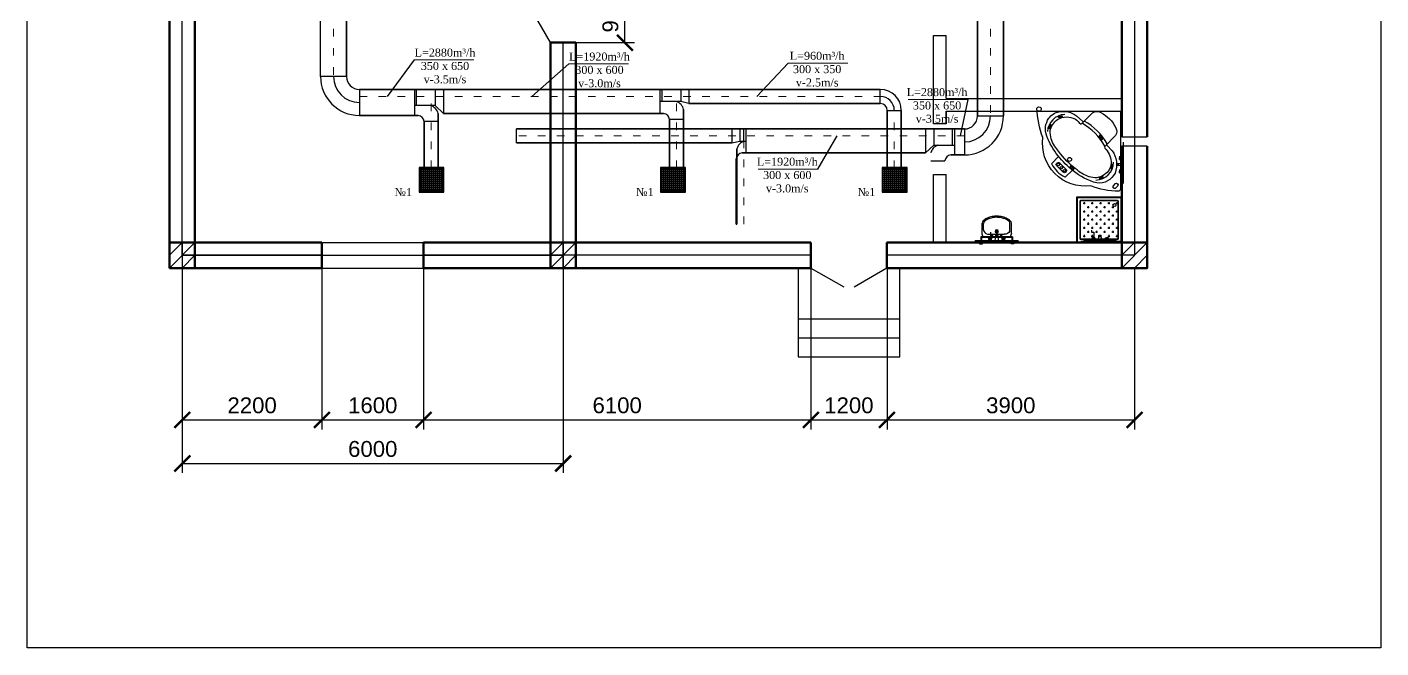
# Model space of a CAD drawing. Header units: inches. Extents: x 23 to 100097, y 11 to 104145.
# Drawn here: x 3848 to 25173, y 80401 to 90179 of the extents above; entities that cross this region are included whole.
import ezdxf

# ---------------------------------------------------------------- set-up
doc = ezdxf.new("R2010")
doc.units = ezdxf.units.IN
doc.header["$MEASUREMENT"] = 0
doc.linetypes.add('ACAD_ISO03W100', pattern=[30, 12, -18])
for name, color, linetype, lineweight in [('Divar', 7, 'Continuous', 25), ('nad', 1, 'Continuous', 9), ('PENCERE', 7, 'Continuous', 9), ('T-DİFÜZÖR', 7, 'Continuous', 0)]:
    doc.layers.add(name, color=color, linetype=linetype, lineweight=lineweight)
doc.layers.add('TEKST', color=7, linetype='Continuous')
doc.layers.add('VRV MUSA', color=5, linetype='Continuous')
doc.styles.get("Standard").update_dxf_attribs({"font": 'arial.ttf'})
doc.styles.add('Times Latin', font='')
doc.styles.get('Times Latin').set_extended_font_data('Times Latin')
doc.dimstyles.new('ISO-25', dxfattribs={"dimtxt": 250, "dimasz": 250, "dimexe": 150, "dimexo": 0.625, "dimgap": 100, "dimtad": 1, "dimdec": 0, "dimtxsty": 'Standard', "dimblk": 'ARCHTICK', "dimcen": 2.5, "dimadec": 0, "dimazin": 0, "dimtfac": 1, "dimtdec": 0, "dimtmove": 0, "dimatfit": 3, "dimfxl": 1, "dimarcsym": 0})

# ---------------------------------------------------------------- blocks, each defined once
blk = doc.blocks.new('_ArchTick')
at = {"layer": 'nad', "color": 0, "const_width": 0.15}
blk.add_lwpolyline([(-0.5, -0.5), (0.5, 0.5)], dxfattribs=at)
blk = doc.blocks.new('*D193')
at = {"color": 0, "lineweight": -2, "transparency": 16777216}
for p, q in [((12493, 90834), (13415, 90834)), ((13265, 89934), (13265, 90834)), ((12493, 89934), (13415, 89934))]:
    blk.add_line(p, q, dxfattribs=at)
at = {"layer": 'Defpoints', "color": 0, "transparency": 16777216}
for p in [(12493, 90834), (13265, 90834), (12493, 89934)]:
    blk.add_point(p, dxfattribs=at)
at = {"color": 0, "lineweight": -2, "transparency": 16777216, "xscale": 250, "yscale": 250, "zscale": 250}
for p, rotation in [((13265, 90834), 90), ((13265, 89934), 270)]:
    blk.add_blockref('_ArchTick', p, dxfattribs=dict(at, rotation=rotation))
at = {"color": 0, "transparency": 16777216, "insert": (13037, 90384), "char_height": 250, "attachment_point": 5, "rotation": 90}
blk.add_mtext('900', dxfattribs=at)
blk = doc.blocks.new('*D194')
at = {"color": 0, "lineweight": -2, "transparency": 16777216}
for p, q in [((6293, 86384), (6293, 83842)), ((8493, 86384), (8493, 83842)), ((6293, 83992), (8493, 83992))]:
    blk.add_line(p, q, dxfattribs=at)
at = {"layer": 'Defpoints', "color": 0, "transparency": 16777216}
for p in [(6293, 86384), (8493, 86384), (8493, 83992)]:
    blk.add_point(p, dxfattribs=at)
at = {"color": 0, "lineweight": -2, "transparency": 16777216, "xscale": 250, "yscale": 250, "zscale": 250, "rotation": 180}
blk.add_blockref('_ArchTick', (6293, 83992), dxfattribs=at)
at = {"color": 0, "lineweight": -2, "transparency": 16777216, "xscale": 250, "yscale": 250, "zscale": 250}
blk.add_blockref('_ArchTick', (8493, 83992), dxfattribs=at)
at = {"color": 0, "transparency": 16777216, "insert": (7393, 84220), "char_height": 250, "attachment_point": 5}
blk.add_mtext('2200', dxfattribs=at)
blk = doc.blocks.new('*D195')
at = {"color": 0, "lineweight": -2, "transparency": 16777216}
for p, q in [((8493, 86384), (8493, 83842)), ((10093, 86384), (10093, 83842)), ((8493, 83992), (10093, 83992))]:
    blk.add_line(p, q, dxfattribs=at)
at = {"layer": 'Defpoints', "color": 0, "transparency": 16777216}
for p in [(8493, 86384), (10093, 86384), (10093, 83992)]:
    blk.add_point(p, dxfattribs=at)
at = {"color": 0, "lineweight": -2, "transparency": 16777216, "xscale": 250, "yscale": 250, "zscale": 250, "rotation": 180}
blk.add_blockref('_ArchTick', (8493, 83992), dxfattribs=at)
at = {"color": 0, "lineweight": -2, "transparency": 16777216, "xscale": 250, "yscale": 250, "zscale": 250}
blk.add_blockref('_ArchTick', (10093, 83992), dxfattribs=at)
at = {"color": 0, "transparency": 16777216, "insert": (9293, 84220), "char_height": 250, "attachment_point": 5}
blk.add_mtext('1600', dxfattribs=at)
blk = doc.blocks.new('*D196')
at = {"color": 0, "lineweight": -2, "transparency": 16777216}
for p, q in [((10093, 86384), (10093, 83842)), ((16193, 86384), (16193, 83842)), ((10093, 83992), (16193, 83992))]:
    blk.add_line(p, q, dxfattribs=at)
at = {"layer": 'Defpoints', "color": 0, "transparency": 16777216}
for p in [(10093, 86384), (16193, 86384), (16193, 83992)]:
    blk.add_point(p, dxfattribs=at)
at = {"color": 0, "lineweight": -2, "transparency": 16777216, "xscale": 250, "yscale": 250, "zscale": 250, "rotation": 180}
blk.add_blockref('_ArchTick', (10093, 83992), dxfattribs=at)
at = {"color": 0, "lineweight": -2, "transparency": 16777216, "xscale": 250, "yscale": 250, "zscale": 250}
blk.add_blockref('_ArchTick', (16193, 83992), dxfattribs=at)
at = {"color": 0, "transparency": 16777216, "insert": (13143, 84220), "char_height": 250, "attachment_point": 5}
blk.add_mtext('6100', dxfattribs=at)
blk = doc.blocks.new('*D197')
at = {"color": 0, "lineweight": -2, "transparency": 16777216}
for p, q in [((16193, 86384), (16193, 83842)), ((17393, 86384), (17393, 83842)), ((16193, 83992), (17393, 83992))]:
    blk.add_line(p, q, dxfattribs=at)
at = {"layer": 'Defpoints', "color": 0, "transparency": 16777216}
for p in [(16193, 86384), (17393, 86384), (17393, 83992)]:
    blk.add_point(p, dxfattribs=at)
at = {"color": 0, "lineweight": -2, "transparency": 16777216, "xscale": 250, "yscale": 250, "zscale": 250, "rotation": 180}
blk.add_blockref('_ArchTick', (16193, 83992), dxfattribs=at)
at = {"color": 0, "lineweight": -2, "transparency": 16777216, "xscale": 250, "yscale": 250, "zscale": 250}
blk.add_blockref('_ArchTick', (17393, 83992), dxfattribs=at)
at = {"color": 0, "transparency": 16777216, "insert": (16793, 84220), "char_height": 250, "attachment_point": 5}
blk.add_mtext('1200', dxfattribs=at)
blk = doc.blocks.new('*D198')
at = {"color": 0, "lineweight": -2, "transparency": 16777216}
for p, q in [((17393, 86384), (17393, 83842)), ((21293, 86384), (21293, 83842)), ((17393, 83992), (21293, 83992))]:
    blk.add_line(p, q, dxfattribs=at)
at = {"layer": 'Defpoints', "color": 0, "transparency": 16777216}
for p in [(17393, 86384), (21293, 86384), (21293, 83992)]:
    blk.add_point(p, dxfattribs=at)
at = {"color": 0, "lineweight": -2, "transparency": 16777216, "xscale": 250, "yscale": 250, "zscale": 250, "rotation": 180}
blk.add_blockref('_ArchTick', (17393, 83992), dxfattribs=at)
at = {"color": 0, "lineweight": -2, "transparency": 16777216, "xscale": 250, "yscale": 250, "zscale": 250}
blk.add_blockref('_ArchTick', (21293, 83992), dxfattribs=at)
at = {"color": 0, "transparency": 16777216, "insert": (19343, 84220), "char_height": 250, "attachment_point": 5}
blk.add_mtext('3900', dxfattribs=at)
blk = doc.blocks.new('*D199')
at = {"color": 0, "lineweight": -2, "transparency": 16777216}
for p, q in [((6293, 83991), (6293, 83156)), ((12293, 83991), (12293, 83156)), ((6293, 83306), (12293, 83306))]:
    blk.add_line(p, q, dxfattribs=at)
at = {"layer": 'Defpoints', "color": 0, "transparency": 16777216}
for p in [(6293, 83992), (12293, 83992), (12293, 83306)]:
    blk.add_point(p, dxfattribs=at)
at = {"color": 0, "lineweight": -2, "transparency": 16777216, "xscale": 250, "yscale": 250, "zscale": 250, "rotation": 180}
blk.add_blockref('_ArchTick', (6293, 83306), dxfattribs=at)
at = {"color": 0, "lineweight": -2, "transparency": 16777216, "xscale": 250, "yscale": 250, "zscale": 250}
blk.add_blockref('_ArchTick', (12293, 83306), dxfattribs=at)
at = {"color": 0, "transparency": 16777216, "insert": (9293, 83533), "char_height": 250, "attachment_point": 5}
blk.add_mtext('6000', dxfattribs=at)
blk = doc.blocks.new('A$C30807CB4')
at = {"layer": 'T-DİFÜZÖR', "lineweight": 25}
for p, q in [((-31, 0), (-31, 62)), ((-31, 62), (31, 62)), ((-28.8, 59.8), (-28.8, 2.2)), ((28.8, 59.8), (-28.8, 59.8)), ((28.8, 2.2), (28.8, 59.8)), ((31, 62), (31, 0)), ((31, 0), (-31, 0)), ((28.8, 2.2), (-28.8, 2.2))]:
    blk.add_line(p, q, dxfattribs=at)
at = {"layer": 'T-DİFÜZÖR', "color": 3, "lineweight": 25}
for p, q in [((28.8, 59.8), (-28.8, 59.8)), ((-28.8, 56), (28.8, 56)), ((28.8, 56), (-28.8, 56)), ((-28.8, 51), (28.8, 51)), ((28.8, 51), (-28.8, 51)), ((-28.8, 46), (28.8, 46)), ((28.8, 46), (-28.8, 46)), ((-28.8, 41), (28.8, 41)), ((28.8, 41), (-28.8, 41)), ((-28.8, 36), (28.8, 36)), ((28.8, 36), (-28.8, 36)), ((-25, 2.2), (-25, 59.8)), ((-20, 2.2), (-20, 59.8)), ((-15, 2.2), (-15, 59.8)), ((-10, 2.2), (-10, 59.8)), ((-5, 2.2), (-5, 59.8)), ((0, 2.2), (0, 59.8)), ((5, 2.2), (5, 59.8)), ((10, 2.2), (10, 59.8)), ((15, 2.2), (15, 59.8)), ((20, 2.2), (20, 59.8)), ((25, 2.2), (25, 59.8)), ((-28.8, 31), (28.8, 31)), ((28.8, 31), (-28.8, 31)), ((-28.8, 26), (28.8, 26)), ((28.8, 26), (-28.8, 26)), ((-28.8, 21), (28.8, 21)), ((28.8, 21), (-28.8, 21)), ((-28.8, 16), (28.8, 16)), ((28.8, 16), (-28.8, 16)), ((-28.8, 11), (28.8, 11)), ((28.8, 11), (-28.8, 11)), ((-28.8, 6), (28.8, 6)), ((28.8, 6), (-28.8, 6))]:
    blk.add_line(p, q, dxfattribs=at)

msp = doc.modelspace()

# ---------------------------------------------------------------- linework, layer by layer
at = {"lineweight": 53}
for p, q in [((6092.9, 86584.3), (6092.9, 97384.3)), ((6492.9, 86584.3), (6492.9, 97384.3)), ((21092.9, 97384.3), (21092.9, 88448.1)), ((21492.9, 97384.3), (21492.9, 88448.1)), ((12092.9, 86584.3), (12092.9, 89934.3)), ((12092.9, 89934.3), (12492.9, 89934.3)), ((12492.9, 86584.3), (12492.9, 89934.3)), ((21092.9, 88304.3), (21092.9, 86584.3)), ((21492.9, 88304.3), (21492.9, 86584.3)), ((8492.9, 86784.3), (6292.9, 86784.3)), ((8492.9, 86784.3), (8492.9, 86384.3)), ((16192.9, 86784.3), (10092.9, 86784.3)), ((10092.9, 86784.3), (10092.9, 86384.3)), ((16192.9, 86784.3), (16192.9, 86384.3)), ((21292.9, 86784.3), (17392.9, 86784.3)), ((17392.9, 86784.3), (17392.9, 86384.3)), ((6292.9, 86384.3), (8492.9, 86384.3)), ((10092.9, 86384.3), (12092.9, 86384.3)), ((16192.9, 86384.3), (12092.9, 86384.3)), ((21292.9, 86384.3), (17392.9, 86384.3))]:
    msp.add_line(p, q, dxfattribs=at)
for p, q in [((6292.9, 86584.3), (6292.9, 97384.3)), ((21292.9, 97384.3), (21292.9, 86584.3)), ((12092.9, 89934.3), (11642.9, 90713.7)), ((18122.8, 88655.9), (18122.8, 90048.3)), ((18122.8, 90048.3), (18322.8, 90048.3)), ((18322.8, 89055.9), (18322.8, 90048.3)), ((12292.9, 86384.3), (12292.9, 89934.3)), ((18322.8, 89055.9), (21092.9, 89055.9)), ((18322.8, 88655.9), (18322.8, 88855.9)), ((18322.8, 88855.9), (21092.9, 88855.9)), ((18322.8, 88855.9), (18322.8, 88655.9)), ((18322.8, 88655.9), (18122.8, 88655.9)), ((21115, 88364.1), (21115, 87714.1)), ((21055, 88142.5), (21069.8, 88144.1)), ((21055, 88142.5), (21055, 88119.1)), ((21055, 88095.8), (21055, 88119.1)), ((21055, 88095.8), (21069.8, 88094.1)), ((21095, 88133.9), (21100, 88133.9)), ((21095, 88133.9), (21095, 88104.3)), ((21095, 88104.3), (21100, 88104.3)), ((21100, 88139.1), (21100, 88099.1)), ((21100, 88139.1), (21105, 88139.1)), ((21100, 88099.1), (21105, 88099.1)), ((21105, 88274.1), (21115, 88274.1)), ((21105, 88274.1), (21105, 87754.1)), ((21027.7, 88030.6), (21027.7, 87997.7)), ((21033.4, 87997.1), (21033.4, 88031.2)), ((21040.8, 88032), (21040.8, 87996.3)), ((21055, 87932.5), (21069.8, 87934.1)), ((21055, 87932.5), (21055, 87909.1)), ((21055, 87885.8), (21055, 87909.1)), ((21055, 87885.8), (21069.8, 87884.1)), ((21095, 87894.3), (21095, 87923.9)), ((21095, 87923.9), (21100, 87923.9)), ((21095, 87894.3), (21100, 87894.3)), ((21100, 87929.1), (21105, 87929.1)), ((21100, 87889.1), (21100, 87929.1)), ((21100, 87889.1), (21105, 87889.1)), ((18122.8, 86794.9), (18122.8, 87855.9)), ((18122.8, 87855.9), (18322.8, 87855.9)), ((18322.8, 86794.9), (18322.8, 87855.9)), ((21105, 87754.1), (21115, 87754.1)), ((20378.7, 87498.5), (20378.7, 86784.3)), ((21092.9, 87498.5), (20378.7, 87498.5)), ((20389.1, 87488.1), (20389.1, 86794.7)), ((21082.5, 87488.1), (20389.1, 87488.1)), ((20430.5, 87431.2), (20430.5, 86851.6)), ((20435.6, 87431.2), (20435.6, 86851.6)), ((21025.6, 87446.7), (20446, 87446.7)), ((21025.6, 87441.5), (20446, 87441.5)), ((21035.9, 86851.6), (21035.9, 87431.2)), ((21041.1, 86851.6), (21041.1, 87431.2)), ((21082.5, 86794.7), (21082.5, 87488.1)), ((21092.9, 86784.3), (21092.9, 87498.5)), ((20435.6, 87341.1), (20448.4, 87341.1)), ((20480.7, 87405.8), (20513.1, 87405.8)), ((20480.7, 87276.4), (20513.1, 87276.4)), ((20496.9, 87422), (20496.9, 87389.6)), ((20496.9, 87292.6), (20496.9, 87260.3)), ((20545.4, 87341.1), (20577.8, 87341.1)), ((20561.6, 87357.3), (20561.6, 87325)), ((20561.6, 87227.9), (20561.6, 87195.6)), ((20610.1, 87405.8), (20642.5, 87405.8)), ((20610.1, 87276.4), (20642.5, 87276.4)), ((20626.3, 87422), (20626.3, 87389.6)), ((20626.3, 87292.6), (20626.3, 87260.3)), ((20674.8, 87341.1), (20707.2, 87341.1)), ((20691, 87357.3), (20691, 87325)), ((20691, 87227.9), (20691, 87195.6)), ((20739.5, 87405.8), (20771.8, 87405.8)), ((20739.5, 87276.4), (20771.8, 87276.4)), ((20755.7, 87422), (20755.7, 87389.6)), ((20755.7, 87292.6), (20755.7, 87260.3)), ((20804.2, 87341.1), (20836.5, 87341.1)), ((20820.4, 87357.3), (20820.4, 87325)), ((20820.4, 87227.9), (20820.4, 87195.6)), ((20868.9, 87405.8), (20901.2, 87405.8)), ((20868.9, 87276.4), (20901.2, 87276.4)), ((20885, 87422), (20885, 87389.6)), ((20885, 87292.6), (20885, 87260.3)), ((20933.6, 87341.1), (20965.9, 87341.1)), ((20949.7, 87357.3), (20949.7, 87325)), ((20949.7, 87227.9), (20949.7, 87195.6)), ((20998.2, 87405.8), (21030.6, 87405.8)), ((20998.2, 87276.4), (21030.6, 87276.4)), ((21014.4, 87422), (21014.4, 87389.6)), ((21014.4, 87292.6), (21014.4, 87260.3)), ((18891.1, 86933.4), (18891.1, 87093.1)), ((18912.7, 86984.9), (18912.7, 87087.1)), ((19330.3, 86984.8), (19330.3, 87087.1)), ((19351.9, 86933.4), (19351.9, 87093.1)), ((20435.6, 87211.8), (20448.4, 87211.8)), ((20435.6, 87082.4), (20448.4, 87082.4)), ((20480.7, 87147.1), (20513.1, 87147.1)), ((20480.7, 87017.7), (20513.1, 87017.7)), ((20496.9, 87163.2), (20496.9, 87130.9)), ((20496.9, 87033.9), (20496.9, 87001.5)), ((20545.4, 87211.8), (20577.8, 87211.8)), ((20545.4, 87082.4), (20577.8, 87082.4)), ((20561.6, 87098.6), (20561.6, 87066.2)), ((20610.1, 87147.1), (20642.5, 87147.1)), ((20610.1, 87017.7), (20642.5, 87017.7)), ((20626.3, 87163.2), (20626.3, 87130.9)), ((20626.3, 87033.9), (20626.3, 87001.5)), ((20674.8, 87211.8), (20707.2, 87211.8)), ((20674.8, 87082.4), (20707.2, 87082.4)), ((20691, 87098.6), (20691, 87066.2)), ((20739.5, 87147.1), (20771.8, 87147.1)), ((20739.5, 87017.7), (20771.8, 87017.7)), ((20755.7, 87163.2), (20755.7, 87130.9)), ((20755.7, 87033.9), (20755.7, 87001.5)), ((20804.2, 87211.8), (20836.5, 87211.8)), ((20804.2, 87082.4), (20836.5, 87082.4)), ((20820.4, 87098.6), (20820.4, 87066.2)), ((20868.9, 87147.1), (20901.2, 87147.1)), ((20868.9, 87017.7), (20901.2, 87017.7)), ((20885, 87163.2), (20885, 87130.9)), ((20885, 87033.9), (20885, 87001.5)), ((20933.6, 87211.8), (20965.9, 87211.8)), ((20933.6, 87082.4), (20965.9, 87082.4)), ((20949.7, 87098.6), (20949.7, 87066.2)), ((20998.2, 87147.1), (21030.6, 87147.1)), ((20998.2, 87017.7), (21030.6, 87017.7)), ((21014.4, 87163.2), (21014.4, 87130.9)), ((21014.4, 87033.9), (21014.4, 87001.5)), ((18783.1, 86784.3), (18783.1, 86811.3)), ((19459.9, 86811.3), (18783.1, 86811.3)), ((19471.5, 86801.3), (18821.5, 86801.3)), ((18861.5, 86811.3), (18861.5, 86801.3)), ((19381.5, 86811.3), (18861.5, 86811.3)), ((19369.9, 86874.3), (18873.1, 86874.3)), ((18873.1, 86874.3), (18873.1, 86811.3)), ((18882.1, 86865.3), (18882.1, 86811.3)), ((19360.9, 86865.3), (18882.1, 86865.3)), ((18993.1, 86861.3), (18991.5, 86846.4)), ((18993.1, 86861.3), (19016.5, 86861.3)), ((18996.5, 86816.3), (18996.5, 86811.3)), ((18996.5, 86816.3), (19036.5, 86816.3)), ((19001.7, 86821.3), (19031.3, 86821.3)), ((19001.7, 86821.3), (19001.7, 86816.3)), ((19002.7, 86917.2), (19240.3, 86917.2)), ((19039.9, 86861.3), (19016.5, 86861.3)), ((19031.3, 86821.3), (19031.3, 86816.3)), ((19036.5, 86816.3), (19036.5, 86811.3)), ((19039.9, 86861.3), (19041.5, 86846.4)), ((19139.4, 86875.5), (19103.7, 86875.5)), ((19104.5, 86882.9), (19138.6, 86882.9)), ((19137.9, 86888.6), (19105.1, 86888.6)), ((19117, 86961.4), (19105.4, 86961.5)), ((19121.5, 86965.9), (19121.5, 86976.6)), ((19121.5, 86944.2), (19121.5, 86956.9)), ((19137.7, 86961.3), (19126, 86961.4)), ((19203.1, 86861.3), (19201.5, 86846.4)), ((19203.1, 86861.3), (19226.5, 86861.3)), ((19246.5, 86816.3), (19206.5, 86816.3)), ((19206.5, 86816.3), (19206.5, 86811.3)), ((19211.7, 86821.3), (19211.7, 86816.3)), ((19241.3, 86821.3), (19211.7, 86821.3)), ((19249.9, 86861.3), (19226.5, 86861.3)), ((19241.3, 86821.3), (19241.3, 86816.3)), ((19246.5, 86816.3), (19246.5, 86811.3)), ((19249.9, 86861.3), (19251.5, 86846.4)), ((19360.9, 86865.3), (19360.9, 86811.3)), ((19369.9, 86874.3), (19369.9, 86811.3)), ((19381.5, 86811.3), (19381.5, 86801.3)), ((19459.9, 86811.3), (19459.9, 86784.3)), ((20389.1, 86794.7), (21082.5, 86794.7)), ((20435.6, 86953), (20448.4, 86953)), ((20446, 86841.2), (21025.6, 86841.2)), ((20446, 86836.1), (21025.6, 86836.1)), ((21097.3, 86801.3), (20447.3, 86801.3)), ((20480.7, 86888.3), (20513.1, 86888.3)), ((20487.3, 86811.3), (20487.3, 86801.3)), ((21007.3, 86811.3), (20487.3, 86811.3)), ((20496.9, 86904.5), (20496.9, 86872.1)), ((20545.4, 86953), (20577.8, 86953)), ((20561.6, 86969.2), (20561.6, 86936.8)), ((20610.1, 86888.3), (20642.5, 86888.3)), ((20618.9, 86861.3), (20617.3, 86846.4)), ((20618.9, 86861.3), (20642.3, 86861.3)), ((20622.3, 86816.3), (20622.3, 86811.3)), ((20622.3, 86816.3), (20662.3, 86816.3)), ((20626.3, 86904.5), (20626.3, 86872.1)), ((20627.5, 86821.3), (20657.1, 86821.3)), ((20627.5, 86821.3), (20627.5, 86816.3)), ((20665.7, 86861.3), (20642.3, 86861.3)), ((20657.1, 86821.3), (20657.1, 86816.3)), ((20662.3, 86816.3), (20662.3, 86811.3)), ((20665.7, 86861.3), (20667.3, 86846.4)), ((20674.8, 86953), (20707.2, 86953)), ((20691, 86969.2), (20691, 86936.8)), ((20765.2, 86875.5), (20729.4, 86875.5)), ((20730.3, 86882.9), (20764.4, 86882.9)), ((20763.7, 86888.6), (20730.9, 86888.6)), ((20739.5, 86888.3), (20771.8, 86888.3)), ((20755.7, 86904.5), (20755.7, 86872.1)), ((20804.2, 86953), (20836.5, 86953)), ((20820.4, 86969.2), (20820.4, 86936.8)), ((20828.9, 86861.3), (20827.3, 86846.4)), ((20828.9, 86861.3), (20852.3, 86861.3)), ((20872.3, 86816.3), (20832.3, 86816.3)), ((20832.3, 86816.3), (20832.3, 86811.3)), ((20837.5, 86821.3), (20837.5, 86816.3)), ((20867.1, 86821.3), (20837.5, 86821.3)), ((20875.7, 86861.3), (20852.3, 86861.3)), ((20867.1, 86821.3), (20867.1, 86816.3)), ((20868.9, 86888.3), (20901.2, 86888.3)), ((20872.3, 86816.3), (20872.3, 86811.3)), ((20875.7, 86861.3), (20877.3, 86846.4)), ((20885, 86904.5), (20885, 86872.1)), ((20933.6, 86953), (20965.9, 86953)), ((20949.7, 86969.2), (20949.7, 86936.8)), ((20998.2, 86888.3), (21030.6, 86888.3)), ((21007.3, 86811.3), (21007.3, 86801.3)), ((21014.4, 86904.5), (21014.4, 86872.1)), ((6092.9, 86584.3), (6292.9, 86784.3)), ((6092.9, 86384.3), (6492.9, 86784.3)), ((6292.9, 86784.3), (6292.9, 86384.3)), ((8492.9, 86584.3), (6292.9, 86584.3)), ((6292.9, 86584.3), (8492.9, 86584.3)), ((6292.9, 86384.3), (6492.9, 86584.3)), ((8492.9, 86784.3), (10092.9, 86784.3)), ((8492.9, 86584.3), (10092.9, 86584.3)), ((16192.9, 86584.3), (10092.9, 86584.3)), ((10092.9, 86584.3), (12292.9, 86584.3)), ((12092.9, 86584.3), (12292.9, 86784.3)), ((12092.9, 86384.3), (12492.9, 86784.3)), ((12292.9, 86784.3), (12292.9, 86384.3)), ((12292.9, 86384.3), (12492.9, 86584.3)), ((21292.9, 86584.3), (17392.9, 86584.3)), ((18783.1, 86784.3), (19459.9, 86784.3)), ((18850.6, 86784.3), (18850.6, 86766.3)), ((18850.6, 86766.3), (18895.6, 86766.3)), ((18895.6, 86766.3), (18895.6, 86784.3)), ((19347.4, 86766.3), (19347.4, 86784.3)), ((19392.4, 86766.3), (19347.4, 86766.3)), ((19392.4, 86784.3), (19392.4, 86766.3)), ((20378.7, 86784.3), (21092.9, 86784.3)), ((21092.9, 86584.3), (21292.9, 86784.3)), ((21092.9, 86384.3), (21492.9, 86784.3)), ((21292.9, 86384.3), (21492.9, 86584.3)), ((6492.9, 86384.3), (6292.9, 86384.3)), ((8492.9, 86384.3), (10092.9, 86384.3)), ((12292.9, 86384.3), (12292.9, 83991.9)), ((15992.9, 86384.3), (15992.9, 84984.3)), ((15992.9, 86384.3), (16192.9, 86384.3)), ((16192.9, 86384.3), (16713.9, 86086.8)), ((17392.9, 86384.3), (16873.2, 86084.3)), ((17392.9, 86384.3), (17592.9, 86384.3)), ((17592.9, 84984.3), (17592.9, 86384.3)), ((15992.9, 85584.3), (17592.9, 85584.3)), ((15992.9, 85284.3), (17592.9, 85284.3)), ((15992.9, 84984.3), (17592.9, 84984.3))]:
    msp.add_line(p, q)
at = {"color": 3, "ltscale": 500}
for p, q in [((8469.7, 89401.4), (8469.7, 94949.1)), ((8879.3, 89401.4), (8469.7, 89401.4)), ((9084.1, 89196.6), (9084.1, 88787)), ((17287.7, 88976.1), (17287.7, 89196.6)), ((17397.9, 88865.8), (17618.5, 88865.8)), ((18817.5, 88779.1), (19227.1, 88779.1)), ((11556.3, 88353.8), (11556.3, 88574.3)), ((18612.7, 88574.3), (18612.7, 88164.8))]:
    msp.add_line(p, q, dxfattribs=at)
at = {"color": 3, "lineweight": 30}
for p, q in [((9949.5, 89196.6), (9949.5, 88787)), ((9982.5, 88941.8), (9982.5, 89196.6)), ((10276.8, 89196.6), (10276.8, 88941.8)), ((10405.6, 89196.6), (10405.6, 88818.5)), ((13816.5, 89196.6), (13816.5, 88818.5)), ((13849.5, 89004.8), (13849.5, 89196.6)), ((14143.8, 89196.6), (14143.8, 89004.8)), ((14272.6, 89196.6), (14272.6, 88976.1)), ((10276.8, 88941.8), (9949.5, 88941.8)), ((10405.6, 88818.5), (10276.8, 88941.8)), ((14143.8, 89004.8), (13816.5, 89004.8)), ((14272.6, 88976.1), (14143.8, 89004.8)), ((14189.8, 88724), (13969.2, 88724)), ((10322.8, 88692.5), (10102.2, 88692.5))]:
    msp.add_line(p, q, dxfattribs=at)
at = {"color": 5, "lineweight": 30}
for p, q in [((14946.7, 88574.3), (14946.7, 88353.8)), ((15075.5, 88574.3), (15075.5, 88382.5)), ((15137.5, 88382.5), (15137.5, 88574.3)), ((15170.5, 88574.3), (15170.5, 88196.3)), ((18000.3, 88574.3), (18000.3, 88196.3)), ((18129, 88574.3), (18129, 88319.5)), ((18423.3, 88319.5), (18423.3, 88574.3)), ((18456.3, 88574.3), (18456.3, 88164.8)), ((14946.7, 88353.8), (15075.5, 88382.5)), ((15075.5, 88382.5), (15170.5, 88382.5)), ((18000.3, 88196.3), (18129, 88319.5)), ((18129, 88319.5), (18456.3, 88319.5)), ((15029.5, 88101.8), (15017.8, 88101.8)), ((18083.1, 88070.3), (18303.6, 88070.3))]:
    msp.add_line(p, q, dxfattribs=at)
at = {"color": 4}
for p, q in [((21092.9, 88448.1), (21492.9, 88448.1)), ((21492.9, 88304.3), (21092.9, 88304.3)), ((19025, 86947.2), (19025, 86861.3)), ((20616, 86978), (20616, 86947.2)), ((20616, 86947.2), (20649.2, 86947.2)), ((20649.2, 86947.2), (20649.2, 86861.3))]:
    msp.add_line(p, q, dxfattribs=at)
msp.add_lwpolyline([(3848.4, 104145), (25172.7, 104145), (25172.7, 80400.7), (3848.4, 80400.7)], close=True, dxfattribs=at)
msp.add_lwpolyline([(20601, 87679.2, -0.4969326), (19848.8, 88438.2, -0.0785871), (19752.6, 88901.4, -2.5568735), (19768.7, 88855.9), (21069.2, 88855.9), (21069.2, 87641.5, -0.3888925), (21042.9, 87593, -0.0959958)], format="xyb", close=True)
for points in [[(20859.6, 88315.2), (20938.3, 88231.4, -0.2559811), (20985.1, 87880.6, -0.3226964), (20696.6, 87723.7, -0.1086896), (20325.7, 87913.7, -0.0534262), (20087.1, 88151.3, -0.0767823), (19910, 88459.8, -0.2482051), (19942.2, 88743.7, -0.1861855), (20101.3, 88845.3, -0.2082478), (20377.2, 88781.8), (20479.5, 88691), (20493.3, 88689.4)], [(20463, 88659.2), (20631.8, 88827.5, -0.2972703), (20761.7, 88835.1, -0.1580645), (20997.7, 88592.2, -0.2612092), (20993.6, 88473), (20822.8, 88300.5, 0.4091107), (20822.2, 88273.1, -0.196182), (20921.5, 88060.6, -0.2651718), (20838.4, 87870.4, -0.2523531), (20603.2, 87814.1, -0.0926893), (20415.3, 87906.1, -0.0212329), (20300.4, 87999.1, -0.0655759), (20033, 88307.8, -0.163036), (19964.7, 88545.8, -0.2162142), (20078.6, 88721, -0.2778524), (20360.3, 88728.9, -0.0154513), (20441.6, 88653.7, 0.3393783), (20463, 88659.2, -0.8132298)], [(20096.4, 88139.9), (19988.6, 88032.2, 0.3204113), (19987.1, 88021, 0.1417452), (20192.1, 87817.8, 0.3733855), (20206.2, 87819.1), (20312.2, 87924.7)], [(20111.9, 88039.2), (20211.9, 87938.9, -0.9164293), (20165.6, 87892.7), (20061.8, 87996.7, -0.7820765), (20111.9, 88039.2)], [(21105, 87989.1), (21019.4, 87998.6, -0.3821619), (21015, 88003.6), (21015, 88024.7, -0.3821619), (21019.4, 88029.6), (21105, 88039.1)], [(20952.8, 87675.7), (20992.8, 87715.5, -0.7945483), (21029.4, 87678.9), (20988.2, 87637.8, -0.6701848), (20952.8, 87675.7, -0.9341386)], [(19096.5, 86811.3), (19106, 86896.9, -0.3821619), (19111, 86901.3), (19132, 86901.3, -0.3821619), (19137, 86896.9), (19146.5, 86811.3)], [(20722.3, 86811.3), (20731.8, 86896.9, -0.3821619), (20736.8, 86901.3), (20757.8, 86901.3, -0.3821619), (20762.8, 86896.9), (20772.3, 86811.3)]]:
    msp.add_lwpolyline(points, format="xyb")
at = {"extrusion": (0, 0, -1), "flags": 128}
for points in [[(-20093.1, 88755.3), (-20093.3, 88756.8), (-20094.7, 88758.5), (-20097.2, 88760.6), (-20100.8, 88762.9), (-20105.3, 88765.2), (-20110.6, 88767.7), (-20116.4, 88770), (-20122.6, 88772.3), (-20128.9, 88774.3), (-20135.1, 88776.1), (-20141, 88777.5), (-20146.4, 88778.5), (-20151, 88779), (-20154.7, 88779.1), (-20157.5, 88778.8), (-20159.1, 88777.9), (-20159.5, 88776.7), (-20158.7, 88775.1), (-20156.7, 88773.2), (-20153.7, 88771), (-20149.6, 88768.7), (-20144.7, 88766.3), (-20139.1, 88763.9), (-20133.1, 88761.5), (-20126.8, 88759.4), (-20120.6, 88757.5), (-20114.5, 88755.9), (-20108.8, 88754.7), (-20103.8, 88753.9), (-20099.6, 88753.6), (-20096.3, 88753.7), (-20094.1, 88754.3)], [(-19951.6, 88575.8), (-19950.6, 88576.8), (-19949.9, 88578.9), (-19949.6, 88582.1), (-19949.7, 88586.4), (-19950.3, 88591.4), (-19951.2, 88597.1), (-19952.5, 88603.3), (-19954.1, 88609.7), (-19955.9, 88616), (-19958, 88622.2), (-19960.1, 88627.8), (-19962.3, 88632.8), (-19964.5, 88637), (-19966.5, 88640.2), (-19968.3, 88642.2), (-19969.9, 88643.1), (-19971.1, 88642.7), (-19972, 88641.2), (-19972.5, 88638.5), (-19972.6, 88634.7), (-19972.3, 88630), (-19971.5, 88624.6), (-19970.4, 88618.7), (-19968.9, 88612.4), (-19967.2, 88606), (-19965.2, 88599.7), (-19963.1, 88593.8), (-19960.9, 88588.4), (-19958.8, 88583.8), (-19956.7, 88580.1), (-19954.7, 88577.5), (-19953, 88576.1)]]:
    msp.add_lwpolyline(points, close=True, dxfattribs=at)
at = {"flags": 128}
for points in [[(20787.6, 88407.7), (20789.1, 88409.9), (20789.7, 88413), (20789.4, 88417), (20788.1, 88421.8), (20785.9, 88427.2), (20782.9, 88433), (20779.2, 88438.9), (20774.9, 88444.8), (20770.3, 88450.5), (20765.3, 88455.7), (20760.3, 88460.2), (20755.4, 88464), (20750.8, 88466.8), (20746.7, 88468.6), (20743.1, 88469.2), (20740.3, 88468.8), (20738.3, 88467.2), (20737.3, 88464.5), (20737.1, 88460.9), (20738, 88456.5), (20739.7, 88451.4), (20742.3, 88445.8), (20745.7, 88439.9), (20749.7, 88434), (20754.2, 88428.2), (20759, 88422.7), (20764, 88417.8), (20769, 88413.6), (20773.7, 88410.3), (20778.1, 88408), (20782, 88406.8), (20785.2, 88406.7)], [(20337.2, 87939.2), (20338.3, 87941.6), (20338.2, 87944.8), (20337, 87948.7), (20334.7, 87953.1), (20331.4, 87957.9), (20327.3, 87962.9), (20322.4, 87967.9), (20317, 87972.8), (20311.2, 87977.3), (20305.3, 87981.3), (20299.4, 87984.7), (20293.8, 87987.3), (20288.7, 87989.1), (20284.3, 87990), (20280.7, 87989.8), (20278, 87988.8), (20276.4, 87986.8), (20276, 87984), (20276.6, 87980.5), (20278.3, 87976.3), (20281.1, 87971.7), (20284.9, 87966.8), (20289.4, 87961.7), (20294.6, 87956.8), (20300.2, 87952.1), (20306.1, 87947.8), (20312, 87944), (20317.8, 87941), (20323.1, 87938.8), (20327.9, 87937.5), (20332, 87937.1), (20335.1, 87937.7)], [(20917.9, 87949.1), (20919.3, 87949.3), (20921.1, 87950.6), (20923.1, 87953.2), (20925.4, 87956.7), (20927.8, 87961.2), (20930.3, 87966.5), (20932.7, 87972.3), (20934.9, 87978.4), (20937, 87984.8), (20938.7, 87991), (20940.1, 87996.9), (20941.1, 88002.2), (20941.7, 88006.9), (20941.8, 88010.6), (20941.5, 88013.3), (20940.7, 88014.9), (20939.4, 88015.4), (20937.8, 88014.6), (20935.9, 88012.6), (20933.7, 88009.6), (20931.4, 88005.5), (20928.9, 88000.6), (20926.5, 87995.1), (20924.2, 87989), (20922, 87982.8), (20920.1, 87976.5), (20918.5, 87970.4), (20917.3, 87964.7), (20916.5, 87959.7), (20916.2, 87955.5), (20916.3, 87952.3), (20916.9, 87950.1)], [(20732.4, 87799.5), (20733.3, 87798.4), (20735.5, 87797.7), (20738.7, 87797.4), (20742.9, 87797.5), (20748, 87798.1), (20753.7, 87799), (20759.9, 87800.3), (20766.2, 87801.9), (20772.6, 87803.7), (20778.7, 87805.7), (20784.4, 87807.9), (20789.4, 87810), (20793.6, 87812.2), (20796.7, 87814.2), (20798.8, 87816), (20799.7, 87817.6), (20799.3, 87818.8), (20797.8, 87819.7), (20795.1, 87820.2), (20791.3, 87820.3), (20786.7, 87820), (20781.2, 87819.2), (20775.3, 87818.1), (20769, 87816.7), (20762.6, 87815), (20756.3, 87813), (20750.4, 87810.9), (20745, 87808.8), (20740.4, 87806.6), (20736.7, 87804.5), (20734.1, 87802.6), (20732.6, 87800.9)]]:
    msp.add_lwpolyline(points, close=True, dxfattribs=at)
msp.add_lwpolyline([(20859.6, 88315.2), (20854.3, 88332.3)])
at = {"lineweight": 53}
for points in [[(6092.9, 86384.3), (6492.9, 86384.3), (6492.9, 86784.3), (6092.9, 86784.3)], [(12092.9, 86384.3), (12492.9, 86384.3), (12492.9, 86784.3), (12092.9, 86784.3)], [(21092.9, 86384.3), (21492.9, 86384.3), (21492.9, 86784.3), (21092.9, 86784.3)]]:
    msp.add_lwpolyline(points, close=True, dxfattribs=at)
for centre, radius in [((20763.4, 88437.9), 4.87), ((20268.1, 88095), 30.7), ((20089.1, 88014.8), 19), ((20139.3, 87964.4), 19), ((20186.6, 87917), 19), ((20307.2, 87963.6), 4.87), ((19121.5, 86961.4), 4.5)]:
    msp.add_circle(centre, radius)
at = {"color": 3, "ltscale": 500}
for centre, radius, start, end in [((9084.1, 89401.4), 614.4, 180, 270), ((9084.1, 89401.4), 409.6, 180, 270), ((9084.1, 89401.4), 204.8, 180, 270), ((17287.7, 88865.8), 330.8, 0, 90), ((17287.7, 88865.8), 220.5, 0, 90), ((17287.7, 88865.8), 110.3, 0, 90), ((18612.7, 88779.1), 204.8, 270, 0), ((18612.7, 88779.1), 614.4, 270, 0), ((18612.7, 88779.1), 409.6, 270, 0)]:
    msp.add_arc(centre, radius, start, end, dxfattribs=at)
at = {"color": 3, "lineweight": 30}
for centre, radius, start, end in [((10156.8, 88780.7), 170.2, 12.89273, 71.16767), ((14023.8, 88843.7), 170.2, 12.89273, 71.16767), ((9996.4, 88681.2), 106.4, 6.09393, 83.90607), ((13863.4, 88712.7), 106.4, 6.09393, 83.90607)]:
    msp.add_arc(centre, radius, start, end, dxfattribs=at)
for centre, radius, start, end in [((20209.4, 88514.1), 290.2, 93.41731, 176.43543), ((19959.7, 87802.3), 1000.2, 30.07071, 59.47747), ((20066.7, 87892.7), 912.1, 29.35538, 61.67588), ((21058.3, 88171.5), 52.5, 266.30671, 314.27963), ((21058.3, 88066.8), 52.5, 45.72037, 93.69329), ((21090.9, 88159.9), 26.3, 216.85142, 278.91335), ((21090.9, 88078.4), 26.3, 81.08665, 143.14858), ((20679.1, 88051.1), 280.9, 270.50145, 0.30463), ((21058.3, 87961.5), 52.5, 266.30671, 314.27963), ((21058.3, 87856.8), 52.5, 45.72037, 93.69329), ((21090.9, 87949.9), 26.3, 216.85142, 278.91335), ((21090.9, 87868.4), 26.3, 81.08665, 143.14858), ((18936.1, 87093.1), 45, 129.49942, 180), ((18957.7, 87087.1), 45, 126.23428, 180), ((19285.3, 87087.1), 45, 0, 53.7726), ((19306.9, 87093.1), 45, 0, 50.49791), ((18957.7, 86984.9), 45, 180, 204.75103), ((18975.8, 86825.4), 26.3, 351.08665, 53.14858), ((18964.2, 86857.9), 52.5, 315.72037, 3.69329), ((19068.9, 86857.9), 52.5, 176.30671, 224.27963), ((19057.3, 86825.4), 26.3, 126.85142, 188.91335), ((19185.8, 86825.4), 26.3, 351.08665, 53.14858), ((19174.2, 86857.9), 52.5, 315.72037, 3.69329), ((19278.9, 86857.9), 52.5, 176.30671, 224.27963), ((19267.3, 86825.4), 26.3, 126.85142, 188.91335), ((19285.3, 86984.8), 45, 337.52906, 0), ((20601.5, 86825.4), 26.3, 351.08665, 53.14858), ((20590, 86857.9), 52.5, 315.72037, 3.69329), ((20694.7, 86857.9), 52.5, 176.30671, 224.27963), ((20683.1, 86825.4), 26.3, 126.85142, 188.91335), ((20811.5, 86825.4), 26.3, 351.08665, 53.14858), ((20800, 86857.9), 52.5, 315.72037, 3.69329), ((20904.7, 86857.9), 52.5, 176.30671, 224.27963), ((20893.1, 86825.4), 26.3, 126.85142, 188.91335)]:
    msp.add_arc(centre, radius, start, end)
at = {"color": 5, "lineweight": 30}
for centre, radius, start, end in [((15195.4, 88221.4), 170.2, 108.83233, 167.10727), ((18249, 88158.4), 170.2, 108.83233, 167.10727), ((15123.6, 88090.5), 106.4, 96.09393, 173.90607), ((18409.4, 88059), 106.4, 96.09393, 173.90607)]:
    msp.add_arc(centre, radius, start, end, dxfattribs=at)
for centre, major_axis, ratio, start_param, end_param in [((20446, 87431.2), (-11, 11), 1, -0.7853982, 0.7853982), ((20446, 87431.2), (7.32, 7.32), 1, 0.7853982, 2.3561945), ((21025.6, 87431.2), (-11, 11), 1, 3.9269908, 5.4977871), ((21025.6, 87431.2), (7.32, 7.32), 1, 5.4977871, 7.0685835), ((20974.6, 87375.9), (16.1, 16.1), 1, 5.497787143777979, 11.78097245095756), ((19007.3, 87019.2), (-65.6, -84.7), 0.8762655, -0.4275165, 0.6775072), ((19191, 86893.8), (-7.64, -7.64), 1, 5.497787143782041, 11.78097245096163), ((20446, 86851.6), (11, 11), 1, 2.3561945, 3.9269908), ((20446, 86851.6), (-7.32, 7.32), 1, 0.7853982, 2.3561945), ((21025.6, 86851.6), (11, 11), 1, 3.9269908, 5.4977871), ((21025.6, 86851.6), (-7.32, 7.32), 1, 2.3561945, 3.9269908)]:
    msp.add_ellipse(centre, major_axis=major_axis, ratio=ratio, start_param=start_param, end_param=end_param)
at = {"extrusion": (0, 0, -1)}
for centre, major_axis, ratio, start_param, end_param in [((18977.5, 86933.4), (61.1, -61.1), 1, 1.6029452, 2.3561945), ((19049.5, 86893.8), (7.64, -7.64), 1, 5.497787143782041, 11.78097245096163), ((19121.5, 86960.4), (-17.8, -17.8), 1, 3.9269908, 10.2101761), ((19121.5, 86960.4), (-11.5, -11.5), 1, 3.9269908, 10.2101761), ((19121.5, 86893.8), (-8.91, -8.91), 1, 3.9269908, 10.2101761), ((19235.7, 87019.2), (65.6, -84.7), 0.8762655, -0.4458774, 0.6775072), ((19265.5, 86933.4), (-61.1, -61.1), 1, 3.9269908, 4.6802401)]:
    msp.add_ellipse(centre, major_axis=major_axis, ratio=ratio, start_param=start_param, end_param=end_param, dxfattribs=at)
for points, knots in [([(19335.5, 87127.8), (19330.8, 87131.7), (19325.9, 87135.5), (19300, 87154.2), (19276.5, 87166.9), (19226.2, 87186.7), (19199.3, 87193.7), (19144.3, 87201.3), (19116.1, 87202), (19060.5, 87196.9), (19033.2, 87191.2), (18981.6, 87173.8), (18957.2, 87162.2), (18925.6, 87141.8), (18916.3, 87135), (18907.5, 87127.8)], [0.7913405, 0.7913405, 0.7913405, 0.7913405, 0.8574798, 0.8574798, 1.1315495, 1.1315495, 1.4056193, 1.4056193, 1.6796891, 1.6796891, 1.9537588, 1.9537588, 2.2278286, 2.2278286, 2.3502503, 2.3502503, 2.3502503, 2.3502503]), ([(19311.9, 87123.4), (19311.5, 87123.7), (19311.1, 87124), (19287.1, 87141.4), (19259.8, 87155.4), (19207.7, 87173), (19183.8, 87178.2), (19135.1, 87183.6), (19110.2, 87183.6), (19061.5, 87178.6), (19037.5, 87173.5), (18991.1, 87158.2), (18968.8, 87147.8), (18942.6, 87131.5), (18936.8, 87127.5), (18931.1, 87123.4)], [0.8501677, 0.8501677, 0.8501677, 0.8501677, 0.8556226, 0.8556226, 1.1863899, 1.1863899, 1.4401016, 1.4401016, 1.6938133, 1.6938133, 1.9475251, 1.9475251, 2.2121564, 2.2121564, 2.2914539, 2.2914539, 2.2914539, 2.2914539])]:
    msp.add_open_spline(points, degree=3, knots=knots)
at = {"layer": 'Divar'}
for p, q in [((9947.7, 89661.7), (9517.9, 89086.3)), ((12383.3, 89599.7), (11798.4, 89086.3)), ((15837, 89611.2), (15340.4, 89086.3)), ((18664.9, 89039.4), (18546.7, 88464.1)), ((16303.1, 87943.3), (16607.5, 88464.1)), ((10102.2, 87955), (10322.8, 87955)), ((10165.2, 87955), (10322.8, 87955)), ((13969.2, 87955), (14126.8, 87955)), ((17461, 87955), (17618.5, 87955))]:
    msp.add_line(p, q, dxfattribs=at)
at = {"layer": 'TEKST', "color": 3, "linetype": 'ACAD_ISO03W100', "lineweight": 9, "ltscale": 10}
for p, q in [((8674.5, 94949.1), (8674.5, 89401.4)), ((9084.1, 89086.3), (17287.7, 89086.3)), ((10212.5, 87955), (10212.5, 89086.3)), ((14079.5, 87955), (14079.5, 89086.3)), ((17508.2, 87955), (17508.2, 88865.8))]:
    msp.add_line(p, q, dxfattribs=at)
at = {"layer": 'TEKST', "color": 5, "linetype": 'ACAD_ISO03W100', "lineweight": 9, "ltscale": 10}
for p, q in [((19022.3, 94949.1), (19022.3, 88779.1)), ((18612.7, 88464.1), (11556.3, 88464.1)), ((15139.8, 87073), (15139.8, 88464.1))]:
    msp.add_line(p, q, dxfattribs=at)
at = {"layer": 'TEKST', "color": 5, "lineweight": 35, "ltscale": 0.95}
for p, q in [((19227.1, 94949.1), (19227.1, 88779.1)), ((18817.5, 91758.6), (18817.5, 88779.1)), ((18612.7, 88574.3), (11556.3, 88574.3)), ((14946.7, 88353.8), (11556.3, 88353.8)), ((15017.8, 87073), (15017.8, 88101.8)), ((15029.5, 87073), (15029.5, 88259.4)), ((18000.3, 88196.3), (15112.3, 88196.3)), ((18612.7, 88164.8), (18398.1, 88164.8)), ((15029.5, 87073), (15017.8, 87073))]:
    msp.add_line(p, q, dxfattribs=at)
at = {"layer": 'TEKST', "color": 3, "lineweight": 35, "ltscale": 0.95}
for p, q in [((8879.3, 92380.9), (8879.3, 89401.4)), ((9084.1, 89196.6), (17287.7, 89196.6)), ((14272.6, 88976.1), (17287.7, 88976.1)), ((9084.1, 88787), (10007.7, 88787)), ((10322.8, 87955), (10322.8, 88818.7)), ((10405.6, 88818.5), (13874.7, 88818.5)), ((13969.2, 87955), (13969.2, 88724)), ((14189.8, 87955), (14189.8, 88881.7)), ((17397.9, 87955), (17397.9, 88867.7)), ((17618.5, 87955), (17618.5, 88865.8)), ((10102.2, 87955), (10102.2, 88692.5))]:
    msp.add_line(p, q, dxfattribs=at)
at = {"layer": 'VRV MUSA', "color": 0, "linetype": 'ByBlock', "lineweight": 0, "ltscale": 1.55}
for p, q in [((9947.7, 89661.7), (10887.1, 89661.7)), ((12381.3, 89599.7), (13320.6, 89599.7)), ((16776.3, 89611.2), (15837, 89611.2)), ((18664.9, 89039.4), (17725.6, 89039.4)), ((16305.2, 87943.3), (15365.9, 87943.3))]:
    msp.add_line(p, q, dxfattribs=at)

# ---------------------------------------------------------------- block references
at = {"layer": 'VRV MUSA', "color": 1, "xscale": -6.301167843381362, "yscale": 6.301167843381362, "zscale": 6.301167843381362, "rotation": 90}
for p in [(10414.2, 87773.6), (14218.2, 87773.6), (17709.9, 87773.6)]:
    msp.add_blockref('A$C30807CB4', p, dxfattribs=at)

# ---------------------------------------------------------------- texts
at = {"layer": 'PENCERE', "char_height": 126.02, "attachment_point": 3, "style": 'Times Latin'}
for insert in [(9912.1, 87643.3), (13716.1, 87643.3), (17207.8, 87643.3)]:
    msp.add_mtext_dynamic_manual_height_columns('{\\C0;№1}', width=237.567, gutter_width=7.88, heights=[0], dxfattribs=dict(at, insert=insert))
at = {"layer": 'VRV MUSA', "color": 0, "lineweight": 9, "ltscale": 150, "char_height": 126.023, "width": 962.192, "style": 'Times Latin'}
for s, insert, attachment_point in [('\\pxqc;L=2880m{\\fTimes New Roman|b0|i0|c238|p18;³}/h\\P350 x 650\\Pv-3.5m/s\\P ', (10912, 89840.1), 3), ('\\pxqc;L=1920m{\\fTimes New Roman|b0|i0|c238|p18;³}/h\\P300 x 600\\Pv-3.0m/s\\P ', (13345.5, 89778), 3), ('\\pxqc;L=960m{\\fTimes New Roman|b0|i0|c238|p18;³}/h\\P300 x 350\\Pv-2.5m/s\\P ', (15812, 89789.6), 1), ('\\pxqc;L=2880m{\\fTimes New Roman|b0|i0|c238|p18;³}/h\\P350 x 650\\Pv-3.5m/s\\P ', (17700.7, 89217.8), 1), ('\\pxqc;L=1920m{\\fTimes New Roman|b0|i0|c238|p18;³}/h\\P300 x 600\\Pv-3.0m/s\\P ', (15340.9, 88121.6), 1)]:
    msp.add_mtext(s, dxfattribs=dict(at, insert=insert, attachment_point=attachment_point))

# ---------------------------------------------------------------- dimensions: what is measured, and where the dimension line sits
dim = msp.add_linear_dim(base=(13265, 90834.3), p1=(12492.9, 89934.3), p2=(12492.9, 90834.3), angle=90, dimstyle='ISO-25')
dim.commit()
dim.dimension.update_dxf_attribs({"geometry": '*D193', "text_midpoint": (13037.4, 90384.3)})
for base, p1, p2, picture, middle in [((8492.9, 83991.9), (6292.9, 86384.3), (8492.9, 86384.3), '*D194', (7392.9, 84219.5)), ((12292.9, 83305.5), (6292.9, 83991.9), (12292.9, 83991.9), '*D199', (9292.9, 83533.2))]:
    dim = msp.add_linear_dim(base=base, p1=p1, p2=p2, dimstyle='ISO-25')
    dim.commit()
    dim.dimension.update_dxf_attribs({"geometry": picture, "text_midpoint": middle})
for base, p1, p2, picture, middle in [((10092.9, 83991.9), (8492.9, 86384.3), (10092.9, 86384.3), '*D195', (9292.9, 84219.5)), ((16192.9, 83991.9), (10092.9, 86384.3), (16192.9, 86384.3), '*D196', (13142.9, 84219.5)), ((17392.9, 83991.9), (16192.9, 86384.3), (17392.9, 86384.3), '*D197', (16792.9, 84219.5)), ((21292.9, 83991.9), (17392.9, 86384.3), (21292.9, 86384.3), '*D198', (19342.9, 84219.6))]:
    dim = msp.add_linear_dim(base=base, p1=p1, p2=p2, dimstyle='ISO-25', override={"dimtmove": 1})
    dim.commit()
    dim.dimension.update_dxf_attribs({"geometry": picture, "text_midpoint": middle})

doc.saveas('drawing.dxf')
